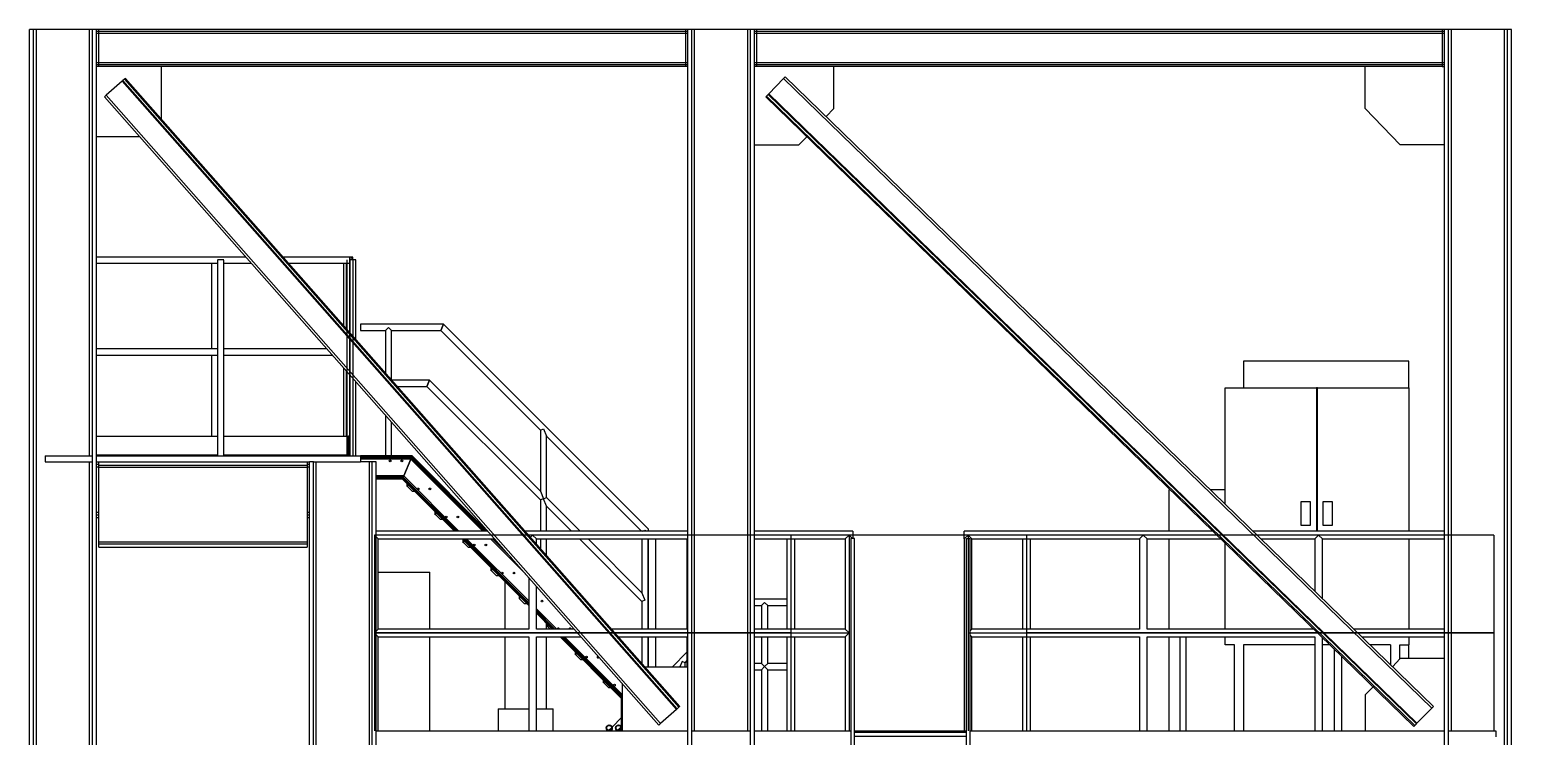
# Model space of a CAD drawing. Header units: inches. Extents: x -1490 to 2215, y -1057 to 1547.
# Drawn here: x -1317.1 to -999.4, y 192.3 to 343.9 of the extents above; entities that cross this region are included whole.
import ezdxf

# ---------------------------------------------------------------- set-up
doc = ezdxf.new("R2010")
doc.units = ezdxf.units.IN
doc.header["$MEASUREMENT"] = 0

msp = doc.modelspace()

# ---------------------------------------------------------------- linework, layer by layer
at = {"color": 7, "linetype": 'Continuous', "lineweight": 25}
for p, q in [((-1317.08, 4.95), (-1317.08, 343.86)), ((-1316.22, 343.86), (-1317.08, 343.86)), ((-1316.22, 4.95), (-1316.22, 343.86)), ((-1315.62, 343.86), (-1316.22, 343.86)), ((-1304.22, 343.86), (-1315.62, 343.86)), ((-1315.62, 4.95), (-1315.62, 343.86)), ((-1303.62, 343.86), (-1304.22, 343.86)), ((-1304.22, 252.46), (-1304.22, 343.86)), ((-1303.62, 4.95), (-1303.62, 343.86)), ((-1302.77, 343.86), (-1303.62, 343.86)), ((-1302.77, 4.95), (-1302.77, 343.86)), ((-1302.27, 343.86), (-1302.77, 343.86)), ((-1302.27, 343.46), (-1302.77, 343.46)), ((-1302.27, 343.46), (-1302.27, 343.86)), ((-1176.45, 343.86), (-1302.27, 343.86)), ((-1176.45, 343.46), (-1302.27, 343.46)), ((-1302.27, 343.06), (-1302.27, 343.46)), ((-1176.45, 343.86), (-1176.45, 343.46)), ((-1175.95, 343.86), (-1176.45, 343.86)), ((-1176.45, 343.46), (-1176.45, 343.06)), ((-1175.95, 343.46), (-1176.45, 343.46)), ((-1175.1, 343.86), (-1175.95, 343.86)), ((-1175.95, 4.95), (-1175.95, 343.86)), ((-1175.1, 4.95), (-1175.1, 343.86)), ((-1174.5, 343.86), (-1175.1, 343.86)), ((-1163.1, 343.86), (-1174.5, 343.86)), ((-1174.5, 193.49), (-1174.5, 343.86)), ((-1162.5, 343.86), (-1163.1, 343.86)), ((-1163.1, 193.49), (-1163.1, 343.86)), ((-1162.5, 4.95), (-1162.5, 343.86)), ((-1161.64, 343.86), (-1162.5, 343.86)), ((-1161.64, 4.95), (-1161.64, 343.86)), ((-1161.14, 343.86), (-1161.64, 343.86)), ((-1161.14, 343.46), (-1161.64, 343.46)), ((-1014.21, 343.86), (-1161.14, 343.86)), ((-1161.14, 343.46), (-1161.14, 343.86)), ((-1014.21, 343.46), (-1161.14, 343.46)), ((-1161.14, 343.06), (-1161.14, 343.46)), ((-1014.21, 343.86), (-1014.21, 343.46)), ((-1013.71, 343.86), (-1014.21, 343.86)), ((-1014.21, 343.46), (-1014.21, 343.06)), ((-1013.71, 343.46), (-1014.21, 343.46)), ((-1013.71, 4.95), (-1013.71, 343.86)), ((-1012.85, 343.86), (-1013.71, 343.86)), ((-1012.85, 4.95), (-1012.85, 343.86)), ((-1012.25, 343.86), (-1012.85, 343.86)), ((-1000.85, 343.86), (-1012.25, 343.86)), ((-1012.25, 193.49), (-1012.25, 343.86)), ((-1000.85, 4.95), (-1000.85, 343.86)), ((-1000.25, 343.86), (-1000.85, 343.86)), ((-1000.25, 4.95), (-1000.25, 343.86)), ((-999.4, 343.86), (-1000.25, 343.86)), ((-999.4, 4.95), (-999.4, 343.86)), ((-1302.27, 343.06), (-1302.77, 343.06)), ((-1176.45, 343.06), (-1302.27, 343.06)), ((-1302.27, 336.73), (-1302.27, 343.06)), ((-1176.45, 343.06), (-1176.45, 336.73)), ((-1175.95, 343.06), (-1176.45, 343.06)), ((-1161.14, 343.06), (-1161.64, 343.06)), ((-1014.21, 343.06), (-1161.14, 343.06)), ((-1161.14, 336.73), (-1161.14, 343.06)), ((-1014.21, 343.06), (-1014.21, 336.73)), ((-1013.71, 343.06), (-1014.21, 343.06)), ((-1302.27, 336.73), (-1302.77, 336.73)), ((-1302.27, 336.33), (-1302.77, 336.33)), ((-1302.27, 335.93), (-1302.77, 335.93)), ((-1176.45, 336.73), (-1302.27, 336.73)), ((-1302.27, 336.33), (-1302.27, 336.73)), ((-1176.45, 336.33), (-1302.27, 336.33)), ((-1302.27, 335.93), (-1302.27, 336.33)), ((-1176.45, 335.93), (-1302.27, 335.93)), ((-1288.77, 324.6), (-1288.77, 335.93)), ((-1176.45, 336.73), (-1176.45, 336.33)), ((-1175.95, 336.73), (-1176.45, 336.73)), ((-1176.45, 336.33), (-1176.45, 335.93)), ((-1175.95, 336.33), (-1176.45, 336.33)), ((-1175.95, 335.93), (-1176.45, 335.93)), ((-1161.14, 336.73), (-1161.64, 336.73)), ((-1161.14, 336.33), (-1161.64, 336.33)), ((-1161.14, 335.93), (-1161.64, 335.93)), ((-1014.21, 336.73), (-1161.14, 336.73)), ((-1161.14, 336.33), (-1161.14, 336.73)), ((-1161.14, 335.93), (-1161.14, 336.33)), ((-1014.21, 336.33), (-1161.14, 336.33)), ((-1014.21, 335.93), (-1161.14, 335.93)), ((-1155.42, 333.36), (-1155.07, 333.72)), ((-1016.1, 198.74), (-1155.07, 333.72)), ((-1144.64, 326.93), (-1144.64, 335.93)), ((-1030.71, 326.93), (-1030.71, 335.93)), ((-1014.21, 336.73), (-1014.21, 336.33)), ((-1013.71, 336.73), (-1014.21, 336.73)), ((-1014.21, 336.33), (-1014.21, 335.93)), ((-1013.71, 336.33), (-1014.21, 336.33)), ((-1014.21, 335.93), (-1013.71, 335.93)), ((-1297.25, 332.79), (-1300.67, 329.77)), ((-1297.11, 332.92), (-1297.25, 332.79)), ((-1297.25, 332.79), (-1178.38, 198.1)), ((-1296.74, 333.25), (-1297.11, 332.92)), ((-1297.11, 332.92), (-1178.24, 198.22)), ((-1296.55, 333.41), (-1296.74, 333.25)), ((-1296.74, 333.25), (-1177.86, 198.55)), ((-1296.55, 333.41), (-1177.67, 198.72)), ((-1158.6, 330.09), (-1155.42, 333.36)), ((-1016.45, 198.38), (-1155.42, 333.36)), ((-1300.67, 329.77), (-1301.05, 329.44)), ((-1301.05, 329.44), (-1182.17, 194.75)), ((-1300.67, 329.77), (-1181.8, 195.08)), ((-1159.25, 329.42), (-1159.08, 329.6)), ((-1020.28, 194.44), (-1159.25, 329.42)), ((-1159.08, 329.6), (-1158.73, 329.96)), ((-1020.11, 194.62), (-1159.08, 329.6)), ((-1158.73, 329.96), (-1158.6, 330.09)), ((-1019.76, 194.98), (-1158.73, 329.96)), ((-1019.63, 195.11), (-1158.6, 330.09)), ((-1146.3, 325.21), (-1144.64, 326.93)), ((-1023.21, 319.18), (-1030.71, 326.93)), ((-1302.77, 320.93), (-1293.53, 320.93)), ((-1152.14, 319.18), (-1150.48, 320.9)), ((-1161.64, 319.18), (-1152.14, 319.18)), ((-1013.71, 319.18), (-1023.21, 319.18)), ((-1270.72, 295.08), (-1302.77, 295.08)), ((-1302.77, 293.77), (-1276.77, 293.77)), ((-1278.08, 293.77), (-1278.08, 275.4)), ((-1275.45, 294.46), (-1276.77, 294.46)), ((-1276.77, 294.39), (-1276.77, 274.77)), ((-1275.45, 274.77), (-1275.45, 294.39)), ((-1275.45, 293.77), (-1269.56, 293.77)), ((-1248.45, 295.08), (-1262.72, 295.08)), ((-1261.56, 293.77), (-1248.45, 293.77)), ((-1249.76, 293.77), (-1249.76, 280.4)), ((-1249.19, 293.77), (-1249.19, 279.75)), ((-1249.08, 293.77), (-1249.08, 279.63)), ((-1249.07, 293.77), (-1249.07, 279.61)), ((-1247.13, 294.46), (-1248.45, 294.46)), ((-1248.45, 294.39), (-1248.45, 278.91)), ((-1247.79, 295.08), (-1248.44, 295.08)), ((-1247.78, 295.08), (-1248.44, 295.08)), ((-1247.77, 295.08), (-1248.43, 295.08)), ((-1247.75, 295.08), (-1248.41, 295.08)), ((-1247.79, 295.08), (-1247.79, 295.08)), ((-1247.78, 295.08), (-1247.78, 295.08)), ((-1247.77, 295.08), (-1247.77, 295.08)), ((-1247.75, 294.46), (-1247.75, 295.08)), ((-1247.13, 277.42), (-1247.13, 294.46)), ((-1228.38, 280.67), (-1246.13, 280.67)), ((-1246.13, 280.67), (-1246.13, 279.36)), ((-1240.78, 279.36), (-1240.13, 280.02)), ((-1240.13, 280.02), (-1239.47, 279.36)), ((-1228.38, 280.67), (-1228.92, 279.36)), ((-1228.92, 279.36), (-1228.38, 280.67)), ((-1184.5, 236.79), (-1228.38, 280.67)), ((-1246.13, 279.36), (-1240.78, 279.36)), ((-1240.78, 279.36), (-1240.78, 270.23)), ((-1239.47, 268.74), (-1239.47, 279.36)), ((-1239.47, 279.36), (-1228.92, 279.36)), ((-1228.92, 279.36), (-1207.56, 258)), ((-1276.77, 275.4), (-1302.77, 275.4)), ((-1302.77, 274.08), (-1276.77, 274.08)), ((-1278.08, 274.08), (-1278.08, 256.71)), ((-1276.77, 274.71), (-1276.77, 252.46)), ((-1253.35, 275.4), (-1275.45, 275.4)), ((-1275.45, 252.46), (-1275.45, 274.71)), ((-1275.45, 274.08), (-1252.19, 274.08)), ((-1249.76, 271.33), (-1249.76, 256.71)), ((-1249.19, 270.68), (-1249.19, 256.71)), ((-1249.08, 270.56), (-1249.08, 256.71)), ((-1249.07, 270.54), (-1249.07, 256.71)), ((-1056.8, 272.75), (-1056.8, 267.04)), ((-1021.37, 272.75), (-1056.8, 272.75)), ((-1021.37, 267.04), (-1021.37, 272.75)), ((-1248.45, 269.84), (-1248.45, 252.46)), ((-1247.13, 252.46), (-1247.13, 268.35)), ((-1231.38, 268.67), (-1239.41, 268.67)), ((-1238.25, 267.36), (-1231.92, 267.36)), ((-1231.92, 267.36), (-1231.38, 268.67)), ((-1231.38, 268.67), (-1231.92, 267.36)), ((-1231.92, 267.36), (-1207.56, 243)), ((-1207.56, 244.86), (-1231.38, 268.67)), ((-1060.74, 242.1), (-1060.74, 267.04)), ((-1060.74, 267.04), (-1041.15, 267.04)), ((-1041.15, 267.04), (-1041.15, 236.32)), ((-1040.95, 267.04), (-1041.15, 267.04)), ((-1040.95, 267.04), (-1021.37, 267.04)), ((-1040.95, 236.32), (-1040.95, 267.04)), ((-1021.37, 267.04), (-1021.37, 236.32)), ((-1240.78, 261.16), (-1240.78, 252.46)), ((-1239.47, 252.46), (-1239.47, 259.67)), ((-1207.56, 258), (-1206.9, 258.27)), ((-1207.56, 258), (-1207.56, 244.86)), ((-1206.9, 258.27), (-1206.25, 256.68)), ((-1302.77, 256.71), (-1276.77, 256.71)), ((-1275.45, 256.71), (-1248.7, 256.71)), ((-1248.7, 252.71), (-1248.7, 256.71)), ((-1248.7, 256.71), (-1248.7, 252.71)), ((-1248.45, 256.71), (-1248.7, 256.71)), ((-1248.45, 252.71), (-1248.45, 256.71)), ((-1206.25, 256.68), (-1185.88, 236.32)), ((-1206.25, 243.54), (-1206.25, 256.68)), ((-1313.72, 252.46), (-1303.62, 252.46)), ((-1313.72, 252.46), (-1313.72, 251.21)), ((-1313.72, 251.21), (-1303.62, 251.21)), ((-1304.22, 4.95), (-1304.22, 251.21)), ((-1302.77, 252.71), (-1276.77, 252.71)), ((-1302.77, 252.46), (-1246.13, 252.46)), ((-1302.77, 251.21), (-1257.08, 251.21)), ((-1302.27, 250.46), (-1302.27, 251.21)), ((-1302.27, 251.21), (-1257.58, 251.21)), ((-1278.08, 252.71), (-1278.08, 252.46)), ((-1275.45, 252.71), (-1248.7, 252.71)), ((-1257.58, 251.21), (-1257.58, 250.46)), ((-1256.22, 251.21), (-1257.08, 251.21)), ((-1257.08, 4.95), (-1257.08, 251.21)), ((-1256.22, 4.95), (-1256.22, 251.21)), ((-1256.22, 251.21), (-1246.13, 251.21)), ((-1255.62, 4.95), (-1255.62, 251.21)), ((-1249.76, 252.71), (-1249.76, 252.46)), ((-1248.7, 252.71), (-1248.45, 252.71)), ((-1246.13, 252.46), (-1246.13, 252.46)), ((-1235.09, 252.46), (-1246.13, 252.46)), ((-1246.13, 252.46), (-1246.13, 251.21)), ((-1235.13, 252.36), (-1246.13, 252.36)), ((-1235.18, 252.25), (-1246.13, 252.25)), ((-1235.26, 252.05), (-1246.13, 252.05)), ((-1235.38, 251.76), (-1246.13, 251.76)), ((-1244.22, 251.21), (-1246.13, 251.21)), ((-1243.62, 251.21), (-1244.22, 251.21)), ((-1244.22, 4.95), (-1244.22, 251.21)), ((-1242.77, 251.21), (-1243.62, 251.21)), ((-1243.62, 4.95), (-1243.62, 251.21)), ((-1242.77, 4.95), (-1242.77, 251.21)), ((-1236.87, 248.15), (-1235.38, 251.76)), ((-1235.38, 251.76), (-1236.87, 248.15)), ((-1235.38, 251.76), (-1235.26, 252.05)), ((-1235.26, 252.05), (-1235.38, 251.76)), ((-1219.94, 236.32), (-1235.38, 251.76)), ((-1235.26, 252.05), (-1235.18, 252.25)), ((-1235.18, 252.25), (-1235.26, 252.05)), ((-1219.53, 236.32), (-1235.26, 252.05)), ((-1235.18, 252.25), (-1235.13, 252.36)), ((-1235.13, 252.36), (-1235.18, 252.25)), ((-1219.24, 236.32), (-1235.18, 252.25)), ((-1235.13, 252.36), (-1235.09, 252.46)), ((-1235.09, 252.46), (-1235.13, 252.36)), ((-1219.09, 236.32), (-1235.13, 252.36)), ((-1218.95, 236.32), (-1235.09, 252.46)), ((-1302.27, 250.63), (-1302.77, 250.63)), ((-1302.27, 250.03), (-1302.77, 250.03)), ((-1302.27, 250.46), (-1257.58, 250.46)), ((-1302.27, 250.06), (-1302.27, 250.46)), ((-1302.27, 250.06), (-1257.58, 250.06)), ((-1302.27, 234.01), (-1302.27, 250.06)), ((-1257.08, 250.63), (-1257.58, 250.63)), ((-1257.58, 250.46), (-1257.58, 250.06)), ((-1257.58, 250.06), (-1257.58, 234.01)), ((-1257.08, 250.03), (-1257.58, 250.03)), ((-1236.87, 248.15), (-1242.77, 248.15)), ((-1236.99, 247.87), (-1242.77, 247.87)), ((-1237.08, 247.66), (-1236.99, 247.87)), ((-1236.99, 247.87), (-1237.08, 247.66)), ((-1236.99, 247.87), (-1236.87, 248.15)), ((-1236.87, 248.15), (-1236.99, 247.87)), ((-1225.44, 236.32), (-1236.99, 247.87)), ((-1225.04, 236.32), (-1236.87, 248.15)), ((-1237.08, 247.66), (-1242.77, 247.66)), ((-1237.12, 247.55), (-1242.77, 247.55)), ((-1237.16, 247.46), (-1242.77, 247.46)), ((-1237.16, 247.46), (-1237.12, 247.55)), ((-1237.12, 247.55), (-1237.16, 247.46)), ((-1226.02, 236.32), (-1237.16, 247.46)), ((-1237.12, 247.55), (-1237.08, 247.66)), ((-1237.08, 247.66), (-1237.12, 247.55)), ((-1225.89, 236.32), (-1237.12, 247.55)), ((-1225.73, 236.32), (-1237.08, 247.66)), ((-1236.12, 245.86), (-1236.12, 246.39)), ((-1236.09, 246.39), (-1236.12, 246.39)), ((-1236.09, 245.86), (-1236.12, 245.86)), ((-1236.09, 245.86), (-1236.09, 246.38)), ((-1236.06, 246.35), (-1236.06, 245.87)), ((-1236.06, 245.87), (-1235.06, 244.87)), ((-1235.06, 244.87), (-1234.58, 244.87)), ((-1207.56, 244.86), (-1206.9, 243.27)), ((-1072.86, 245.19), (-1072.86, 236.32)), ((-1072.53, 245.19), (-1072.86, 245.19)), ((-1060.74, 245.19), (-1063.92, 245.19)), ((-1206.9, 243.27), (-1207.56, 243)), ((-1207.56, 243), (-1207.56, 236.32)), ((-1206.9, 243.27), (-1206.25, 243.54)), ((-1206.25, 241.68), (-1206.9, 243.27)), ((-1199.02, 236.32), (-1206.25, 243.54)), ((-1206.25, 241.68), (-1200.88, 236.32)), ((-1206.25, 236.32), (-1206.25, 241.68)), ((-1042.48, 242.64), (-1044.54, 242.64)), ((-1044.54, 242.64), (-1044.54, 237.63)), ((-1042.48, 237.63), (-1042.48, 242.64)), ((-1037.75, 242.64), (-1039.82, 242.64)), ((-1039.82, 242.64), (-1039.82, 237.63)), ((-1037.75, 237.63), (-1037.75, 242.64)), ((-1302.27, 240.32), (-1302.77, 240.32)), ((-1302.27, 239.72), (-1302.77, 239.72)), ((-1302.27, 239.15), (-1302.77, 239.15)), ((-1257.08, 240.32), (-1257.58, 240.32)), ((-1257.08, 239.72), (-1257.58, 239.72)), ((-1257.08, 239.15), (-1257.58, 239.15)), ((-1230.11, 239.84), (-1230.11, 240.38)), ((-1230.08, 240.38), (-1230.11, 240.38)), ((-1230.08, 239.84), (-1230.11, 239.84)), ((-1230.08, 239.84), (-1230.08, 240.37)), ((-1230.05, 240.34), (-1230.05, 239.86)), ((-1230.05, 239.86), (-1229.05, 238.86)), ((-1229.05, 238.86), (-1228.57, 238.86)), ((-1218.86, 236.32), (-1242.77, 236.32)), ((-1242.77, 235.09), (-1242.33, 234.66)), ((-1175.95, 236.32), (-1210.86, 236.32)), ((-1209.71, 235.02), (-1209.24, 235.49)), ((-1209.24, 235.49), (-1208.41, 234.66)), ((-1185.65, 236.32), (-1185.16, 236.52)), ((-1185.16, 236.52), (-1185.07, 236.32)), ((-1184.5, 236.79), (-1184.5, 236.32)), ((-1140.56, 236.32), (-1161.64, 236.32)), ((-1142.22, 234.66), (-1141.39, 235.49)), ((-1142.22, 234.66), (-1141.39, 235.49)), ((-1141.39, 235.49), (-1140.67, 234.77)), ((-1141.39, 235.49), (-1140.67, 234.77)), ((-1140.56, 236.32), (-1140.56, 234.77)), ((-1063.4, 236.32), (-1116.71, 236.32)), ((-1116.71, 234.66), (-1116.71, 236.32)), ((-1116.71, 234.66), (-1115.88, 235.49)), ((-1115.88, 235.49), (-1115.05, 234.66)), ((-1079.14, 234.66), (-1078.31, 235.49)), ((-1078.31, 235.49), (-1077.48, 234.66)), ((-1013.71, 236.32), (-1054.78, 236.32)), ((-1044.54, 237.63), (-1042.48, 237.63)), ((-1041.56, 234.66), (-1040.73, 235.49)), ((-1040.73, 235.49), (-1039.9, 234.66)), ((-1039.82, 237.63), (-1037.75, 237.63)), ((-1302.27, 234.01), (-1257.58, 234.01)), ((-1302.27, 233.61), (-1302.27, 234.01)), ((-1302.27, 232.86), (-1302.27, 233.61)), ((-1302.27, 233.61), (-1257.58, 233.61)), ((-1302.27, 232.86), (-1257.58, 232.86)), ((-1257.58, 234.01), (-1257.58, 233.61)), ((-1257.58, 233.61), (-1257.58, 232.86)), ((-1242.33, 234.66), (-1217.39, 234.66)), ((-1242.33, 215.32), (-1242.33, 234.66)), ((-1210.07, 220.36), (-1224.36, 234.66)), ((-1210.07, 220.5), (-1224.23, 234.66)), ((-1224.1, 233.83), (-1224.1, 234.37)), ((-1224.07, 234.37), (-1224.1, 234.37)), ((-1224.07, 233.83), (-1224.1, 233.83)), ((-1210.07, 220.65), (-1224.07, 234.66)), ((-1224.07, 233.83), (-1224.07, 234.36)), ((-1224.04, 234.33), (-1224.04, 233.85)), ((-1224.04, 233.85), (-1223.04, 232.85)), ((-1210.07, 220.94), (-1223.78, 234.66)), ((-1210.07, 221.35), (-1223.38, 234.66)), ((-1223.04, 232.85), (-1222.56, 232.85)), ((-1210.76, 227.14), (-1218.28, 234.66)), ((-1213.8, 230.59), (-1217.87, 234.66)), ((-1215.97, 233.05), (-1217.58, 234.66)), ((-1217.12, 234.35), (-1217.43, 234.66)), ((-1208.41, 233.54), (-1208.41, 234.66)), ((-1208.41, 234.66), (-1176.14, 234.66)), ((-1207.56, 234.66), (-1207.56, 232.58)), ((-1206.25, 231.09), (-1206.25, 234.66)), ((-1199.22, 234.66), (-1185.81, 221.25)), ((-1185.81, 223.11), (-1197.36, 234.66)), ((-1185.81, 234.66), (-1185.81, 223.11)), ((-1184.5, 215.32), (-1184.5, 234.66)), ((-1184.47, 234.66), (-1184.47, 215.32)), ((-1182.81, 215.32), (-1182.81, 234.66)), ((-1176.14, 234.66), (-1175.95, 234.84)), ((-1176.14, 234.66), (-1176.14, 215.32)), ((-1161.64, 234.66), (-1142.22, 234.66)), ((-1154.71, 234.66), (-1154.71, 215.32)), ((-1153.05, 215.32), (-1153.05, 234.66)), ((-1142.22, 234.66), (-1142.22, 215.32)), ((-1142.22, 234.66), (-1142.22, 215.32)), ((-1140.99, 234.77), (-1140.99, 190.39)), ((-1140.26, 234.77), (-1140.99, 234.77)), ((-1140.26, 190.46), (-1140.26, 234.77)), ((-1116.71, 234.66), (-1116.71, 193.49)), ((-1116.21, 190.46), (-1116.21, 234.77)), ((-1116.21, 234.77), (-1115.48, 234.77)), ((-1115.48, 234.77), (-1115.48, 190.39)), ((-1115.05, 234.66), (-1079.14, 234.66)), ((-1115.05, 215.32), (-1115.05, 234.66)), ((-1104.18, 234.66), (-1104.18, 215.32)), ((-1104.18, 234.66), (-1104.18, 215.32)), ((-1102.52, 215.32), (-1102.52, 234.66)), ((-1102.52, 215.32), (-1102.52, 234.66)), ((-1079.14, 234.66), (-1079.14, 215.32)), ((-1077.48, 215.32), (-1077.48, 234.66)), ((-1077.48, 234.66), (-1061.69, 234.66)), ((-1072.86, 234.66), (-1072.86, 215.32)), ((-1060.74, 215.32), (-1060.74, 233.73)), ((-1053.07, 234.66), (-1041.56, 234.66)), ((-1041.56, 234.66), (-1041.56, 223.47)), ((-1039.9, 221.86), (-1039.9, 234.66)), ((-1039.9, 234.66), (-1013.71, 234.66)), ((-1021.37, 234.66), (-1021.37, 215.32)), ((-1242.33, 227.54), (-1231.28, 227.54)), ((-1231.28, 215.32), (-1231.28, 227.54)), ((-1218.09, 227.82), (-1218.09, 228.36)), ((-1218.06, 228.36), (-1218.09, 228.36)), ((-1218.06, 227.82), (-1218.09, 227.82)), ((-1218.06, 227.82), (-1218.06, 228.35)), ((-1218.03, 228.32), (-1218.03, 227.84)), ((-1218.03, 227.84), (-1217.03, 226.84)), ((-1217.03, 226.84), (-1216.55, 226.84)), ((-1210.07, 226.36), (-1210.07, 215.32)), ((-1215.18, 225.47), (-1215.18, 215.32)), ((-1208.41, 215.32), (-1208.41, 224.48)), ((-1185.81, 223.11), (-1185.16, 221.52)), ((-1212.05, 222.35), (-1212.07, 222.35)), ((-1212.07, 221.81), (-1212.07, 222.35)), ((-1212.05, 221.81), (-1212.07, 221.81)), ((-1212.05, 221.81), (-1212.05, 222.34)), ((-1212.02, 222.31), (-1212.02, 221.83)), ((-1212.02, 221.83), (-1211.02, 220.83)), ((-1211.02, 220.83), (-1210.54, 220.83)), ((-1204.04, 215.32), (-1208.41, 219.69)), ((-1204.44, 215.32), (-1208.41, 219.28)), ((-1185.16, 221.52), (-1185.81, 221.25)), ((-1185.81, 221.25), (-1185.81, 215.32)), ((-1154.71, 221.7), (-1161.64, 221.7)), ((-1161.64, 220.39), (-1160.14, 220.39)), ((-1159.49, 221.05), (-1160.14, 220.39)), ((-1160.14, 220.39), (-1160.14, 215.32)), ((-1158.83, 220.39), (-1159.49, 221.05)), ((-1158.83, 220.39), (-1154.71, 220.39)), ((-1158.83, 215.32), (-1158.83, 220.39)), ((-1204.73, 215.32), (-1208.41, 218.99)), ((-1204.89, 215.32), (-1208.41, 218.84)), ((-1205.02, 215.32), (-1208.41, 218.7)), ((-1206.26, 215.32), (-1206.26, 216.55)), ((-1206.06, 215.8), (-1206.06, 216.34)), ((-1206.04, 216.34), (-1206.06, 216.34)), ((-1206.04, 215.8), (-1206.04, 216.33)), ((-1206.01, 216.3), (-1206.01, 215.82)), ((-1242.77, 214.88), (-1242.33, 215.32)), ((-1242.33, 213.66), (-1242.77, 214.09)), ((-1210.07, 215.32), (-1242.33, 215.32)), ((-1242.33, 213.66), (-1210.07, 213.66)), ((-1242.33, 193.49), (-1242.33, 213.66)), ((-1231.28, 193.49), (-1231.28, 213.66)), ((-1215.18, 213.66), (-1215.18, 198.21)), ((-1210.07, 213.66), (-1210.07, 193.49)), ((-1200.32, 215.32), (-1208.41, 215.32)), ((-1208.41, 193.49), (-1208.41, 213.66)), ((-1208.41, 213.66), (-1198.86, 213.66)), ((-1206.26, 198.21), (-1206.26, 213.66)), ((-1206.04, 215.8), (-1206.06, 215.8)), ((-1206.01, 215.82), (-1205.5, 215.32)), ((-1190.16, 200.45), (-1203.36, 213.66)), ((-1190.06, 200.49), (-1203.23, 213.66)), ((-1189.95, 200.54), (-1203.07, 213.66)), ((-1189.95, 200.83), (-1202.78, 213.66)), ((-1189.95, 201.23), (-1202.38, 213.66)), ((-1176.14, 215.32), (-1192.32, 215.32)), ((-1190.86, 213.66), (-1176.14, 213.66)), ((-1185.81, 213.66), (-1185.81, 207.94)), ((-1184.5, 207.24), (-1184.5, 213.66)), ((-1184.47, 213.66), (-1184.47, 207.24)), ((-1182.81, 207.24), (-1182.81, 213.66)), ((-1176.14, 213.66), (-1176.14, 207.24)), ((-1142.22, 215.32), (-1161.64, 215.32)), ((-1161.64, 213.66), (-1142.22, 213.66)), ((-1160.14, 213.66), (-1160.14, 207.92)), ((-1158.83, 207.92), (-1158.83, 213.66)), ((-1154.71, 213.66), (-1154.71, 193.49)), ((-1153.05, 193.49), (-1153.05, 213.66)), ((-1142.22, 215.32), (-1141.39, 214.49)), ((-1141.39, 214.49), (-1142.22, 213.66)), ((-1142.22, 213.66), (-1142.22, 193.49)), ((-1142.22, 213.66), (-1142.22, 193.49)), ((-1115.48, 214.88), (-1115.05, 215.32)), ((-1115.05, 213.66), (-1115.48, 214.09)), ((-1079.14, 215.32), (-1115.05, 215.32)), ((-1115.05, 213.66), (-1079.14, 213.66)), ((-1115.05, 193.49), (-1115.05, 213.66)), ((-1104.18, 213.66), (-1104.18, 193.49)), ((-1104.18, 213.66), (-1104.18, 193.49)), ((-1102.52, 193.49), (-1102.52, 213.66)), ((-1102.52, 193.49), (-1102.52, 213.66)), ((-1079.14, 213.66), (-1079.14, 193.49)), ((-1041.77, 215.32), (-1077.48, 215.32)), ((-1077.48, 193.49), (-1077.48, 213.66)), ((-1077.48, 213.66), (-1041.56, 213.66)), ((-1072.86, 213.66), (-1072.86, 193.49)), ((-1070.5, 213.66), (-1070.5, 193.49)), ((-1069.12, 193.49), (-1069.12, 213.66)), ((-1060.74, 211.92), (-1060.74, 213.66)), ((-1041.56, 213.66), (-1041.56, 193.49)), ((-1039.9, 193.49), (-1039.9, 213.49)), ((-1013.71, 215.32), (-1033.16, 215.32)), ((-1031.45, 213.66), (-1013.71, 213.66)), ((-1021.37, 213.66), (-1021.37, 211.92)), ((-1200.05, 209.79), (-1200.05, 210.33)), ((-1200.03, 210.33), (-1200.05, 210.33)), ((-1200.03, 209.79), (-1200.05, 209.79)), ((-1200.03, 209.79), (-1200.03, 210.32)), ((-1200, 210.29), (-1200, 209.81)), ((-1200, 209.81), (-1199, 208.81)), ((-1176.14, 210.36), (-1179.26, 207.24)), ((-1058.77, 211.92), (-1060.74, 211.92)), ((-1058.77, 193.49), (-1058.77, 211.92)), ((-1041.56, 211.92), (-1056.8, 211.92)), ((-1056.8, 211.92), (-1056.8, 193.49)), ((-1038.28, 211.92), (-1039.9, 211.92)), ((-1037.38, 211.05), (-1037.38, 193.49)), ((-1025.3, 211.92), (-1029.67, 211.92)), ((-1025.3, 211.92), (-1025.3, 207.68)), ((-1023.33, 211.92), (-1021.37, 211.92)), ((-1023.33, 208.85), (-1023.33, 211.92)), ((-1021.37, 208.99), (-1021.37, 211.92)), ((-1199, 208.81), (-1198.51, 208.81)), ((-1185.19, 207.24), (-1175.95, 207.24)), ((-1177.21, 208.35), (-1177.68, 207.24)), ((-1176.56, 208.08), (-1177.21, 208.35)), ((-1176.56, 208.08), (-1176.14, 208.5)), ((-1176.56, 207.24), (-1176.56, 208.08)), ((-1160.14, 207.92), (-1161.64, 207.92)), ((-1161.64, 206.61), (-1160.14, 206.61)), ((-1160.14, 207.92), (-1159.49, 207.27)), ((-1159.49, 207.27), (-1160.14, 206.61)), ((-1160.14, 206.61), (-1160.14, 193.49)), ((-1159.49, 207.27), (-1158.83, 207.92)), ((-1158.83, 206.61), (-1159.49, 207.27)), ((-1154.71, 207.92), (-1158.83, 207.92)), ((-1158.83, 206.61), (-1154.71, 206.61)), ((-1158.83, 193.49), (-1158.83, 206.61)), ((-1035.72, 193.49), (-1035.72, 209.44)), ((-1023.21, 208.99), (-1024.87, 207.26)), ((-1013.71, 208.99), (-1023.21, 208.99)), ((-1194.02, 204.31), (-1194.04, 204.31)), ((-1194.04, 203.78), (-1194.04, 204.31)), ((-1194.01, 203.78), (-1194.04, 203.78)), ((-1194.01, 203.78), (-1194.01, 204.31)), ((-1193.99, 204.28), (-1193.99, 203.8)), ((-1193.99, 203.8), (-1192.99, 202.8)), ((-1189.95, 193.49), (-1189.95, 203.57)), ((-1192.99, 202.8), (-1192.5, 202.8)), ((-1190.16, 200.45), (-1190.06, 200.49)), ((-1190.06, 200.49), (-1190.16, 200.45)), ((-1190.16, 193.49), (-1190.16, 200.45)), ((-1190.06, 200.49), (-1189.95, 200.53)), ((-1189.95, 200.53), (-1190.06, 200.49)), ((-1190.06, 193.49), (-1190.06, 200.49)), ((-1029.05, 202.95), (-1030.71, 201.24)), ((-1030.71, 201.24), (-1030.71, 193.49)), ((-1216.62, 198.21), (-1216.62, 193.49)), ((-1216.62, 198.21), (-1210.07, 198.21)), ((-1208.41, 198.21), (-1204.81, 198.21)), ((-1204.81, 193.49), (-1204.81, 198.21)), ((-1178.38, 198.1), (-1181.8, 195.08)), ((-1178.24, 198.22), (-1178.38, 198.1)), ((-1177.86, 198.55), (-1178.24, 198.22)), ((-1177.67, 198.72), (-1177.86, 198.55)), ((-1019.63, 195.11), (-1016.45, 198.38)), ((-1016.45, 198.38), (-1016.1, 198.74)), ((-1192.29, 194.2), (-1192.87, 193.62)), ((-1190.16, 196.34), (-1192.18, 194.32)), ((-1190.99, 193.65), (-1190.32, 194.32)), ((-1190.22, 194.42), (-1190.16, 194.48)), ((-1181.8, 195.08), (-1182.17, 194.75)), ((-1020.28, 194.44), (-1020.11, 194.62)), ((-1020.11, 194.62), (-1019.76, 194.98)), ((-1019.76, 194.98), (-1019.63, 195.11)), ((-1242.77, 193.49), (-1175.95, 193.49)), ((-1192.99, 193.51), (-1193.01, 193.49)), ((-1191.15, 193.49), (-1191.09, 193.55)), ((-1175.1, 193.49), (-1162.5, 193.49)), ((-1161.64, 193.49), (-1140.99, 193.49)), ((-1140.26, 193.49), (-1116.21, 193.49)), ((-1116.21, 193.14), (-1140.26, 193.14)), ((-1140.26, 192.39), (-1116.21, 192.39)), ((-1115.48, 193.49), (-1013.71, 193.49)), ((-1012.85, 193.49), (-1002.76, 193.49)), ((-1002.76, 193.49), (-1002.76, 192.24))]:
    msp.add_line(p, q, dxfattribs=at)
at = {"color": 7, "linetype": 'Continuous'}
for p, q in [((-1249.1, 294.46), (-1249.1, 252.46)), ((-1248.53, 295.08), (-1248.53, 253.08)), ((-1248.51, 295.08), (-1248.51, 253.08)), ((-1248.49, 295.08), (-1248.49, 253.08)), ((-1248.46, 295.08), (-1248.46, 253.08)), ((-1248.44, 295.08), (-1248.44, 253.08)), ((-1248.44, 295.08), (-1248.44, 253.08)), ((-1248.43, 295.08), (-1248.43, 253.08)), ((-1248.41, 295.08), (-1248.41, 253.08)), ((-1247.79, 294.46), (-1247.79, 252.46)), ((-1141.39, 235.49), (-1243.16, 235.49)), ((-1153.88, 235.49), (-1243.16, 235.49)), ((-1243.16, 235.49), (-1243.16, 193.49)), ((-1243.16, 235.49), (-1243.16, 193.49)), ((-1103.35, 235.49), (-1153.88, 235.49)), ((-1153.88, 235.49), (-1153.88, 193.49)), ((-1115.88, 235.49), (-1141.39, 235.49)), ((-1141.39, 235.49), (-1141.39, 193.49)), ((-1003.15, 235.49), (-1115.88, 235.49)), ((-1115.88, 235.49), (-1115.88, 193.49)), ((-1003.15, 235.49), (-1103.35, 235.49)), ((-1103.35, 235.49), (-1103.35, 193.49)), ((-1003.15, 235.49), (-1003.15, 193.49)), ((-1003.15, 235.49), (-1003.15, 193.49)), ((-1243.16, 214.49), (-1141.39, 214.49)), ((-1153.88, 214.49), (-1243.16, 214.49)), ((-1115.88, 214.49), (-1003.15, 214.49)), ((-1003.15, 214.49), (-1103.35, 214.49))]:
    msp.add_line(p, q, dxfattribs=at)
at = {"color": 7, "linetype": 'Continuous', "lineweight": 25, "flags": 128}
for points in [[(-1236.12, 246.39), (-1236.12, 246.4), (-1236.11, 246.41)], [(-1230.11, 240.38), (-1230.11, 240.39), (-1230.1, 240.4)], [(-1224.1, 234.37), (-1224.09, 234.38), (-1224.09, 234.39)], [(-1218.09, 228.36), (-1218.08, 228.37), (-1218.08, 228.38)], [(-1212.07, 222.35), (-1212.07, 222.36), (-1212.07, 222.37)], [(-1206.06, 216.34), (-1206.06, 216.35), (-1206.06, 216.35)], [(-1200.05, 210.33), (-1200.05, 210.34), (-1200.05, 210.34)], [(-1194.04, 204.31), (-1194.04, 204.33), (-1194.04, 204.33)]]:
    msp.add_lwpolyline(points, dxfattribs=at)
at = {"color": 7, "linetype": 'Continuous', "lineweight": 25}
for centre, radius in [((-1239.78, 251.38), 0.187), ((-1237.28, 251.38), 0.188), ((-1233.77, 245.37), 0.188), ((-1231.27, 245.37), 0.188), ((-1227.76, 239.36), 0.187), ((-1225.26, 239.36), 0.188), ((-1221.75, 233.35), 0.187), ((-1219.25, 233.35), 0.188), ((-1215.74, 227.34), 0.188), ((-1213.24, 227.34), 0.188), ((-1207.23, 221.33), 0.188), ((-1197.71, 209.31), 0.188), ((-1191.7, 203.3), 0.188), ((-1192.81, 194.14), 0.657), ((-1192.81, 194.14), 0.524), ((-1190.81, 194.14), 0.657), ((-1190.81, 194.14), 0.525)]:
    msp.add_circle(centre, radius, dxfattribs=at)
for centre, radius, start, end in [((-1248.45, 294.43), 0.658, 2.6972, 90), ((-1248.45, 294.43), 0.657, 2.6972, 90), ((-1203.72, 215.32), 0.188, 359.1353, 180.8647), ((-1201.22, 215.32), 0.187, 359.1353, 180.8647), ((-1195.21, 209.31), 0.188, 83.8974, 270), ((-1195.21, 209.31), 0.187, 270, 358.9626)]:
    msp.add_arc(centre, radius, start, end, dxfattribs=at)

doc.saveas('drawing.dxf')
